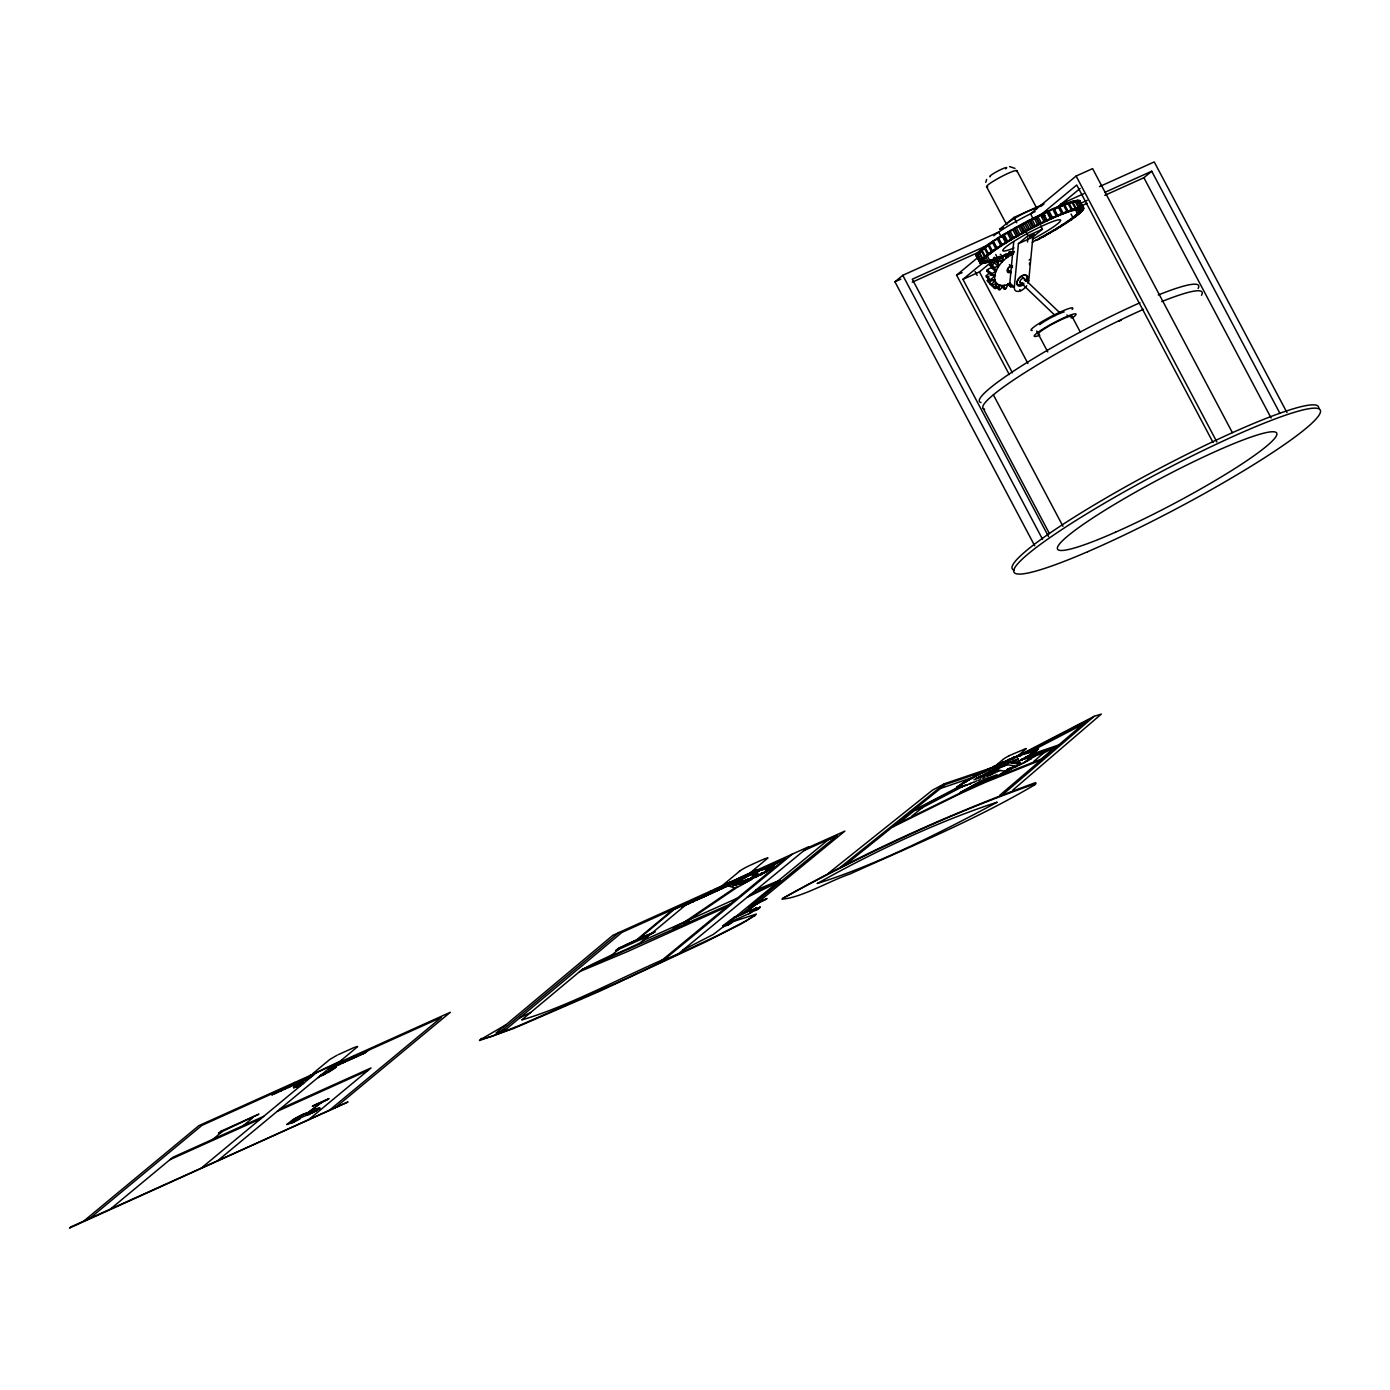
<?xml version="1.0" encoding="UTF-8"?>
<svg xmlns="http://www.w3.org/2000/svg" width="1390" height="1390" viewBox="0 0 1390 1390"><rect width="100%" height="100%" fill="white"/><g stroke="black" fill="none" stroke-linecap="round" stroke-linejoin="round"><path stroke-width="1.5" d="M286.809 1124.44L293.898 1118.933L305.904 1113.112M1013.797 287.122A9.018 5.091 -46.3 0 1 1009.835 282.987L1013.71 242.034M1026.724 285.697A9.018 5.091 -46.3 0 1 1018.523 291.396A9.018 5.091 -46.3 0 1 1014.318 287.278L1018.436 243.632L1028.009 235.692L1042.431 229.194L1040.693 225.892M1027.523 241.999L1027.922 237.673M1028.009 283.456A9.018 5.091 -46.3 0 0 1028.739 280.763L1032.874 237.117L1042.431 229.194M1029.782 237.221L1032.005 235.709M1034.369 234.84L1029.851 237.256M985.753 182.316L986.657 179.414M290.232 1123.172L290.701 1122.043A17.914 2.05 -27.9 0 1 292.699 1120.392L296.331 1117.96M314.644 1110.975L316.138 1110.819M998.072 770.216L996.126 771.137A57.963 6.655 -27.9 0 1 987.977 774.821L974.025 779.773L997.933 766.759A58.241 6.689 -27.9 0 1 1004.414 763.84L1018.331 758.836L1012.268 763.041M1025.49 758.089L1055.08 747.177L1041.388 758.853M722.904 925.757L734.163 917.174M1020.781 764.326L1022.64 763.353M1013.797 766.863L1012.268 768.027L1013.797 766.759M612.017 954.895L596.101 962.401A129.618 14.89 -27.9 0 0 592.713 964.017L582.306 969.473L730.15 904.073M748.046 879.349L743.737 880.548A12.041 1.39 -27.9 0 1 739.845 882.372L735.067 885.343L741.86 881.069L739.862 882.129M727.196 923.933L729.455 921.726A60.812 6.985 -27.9 0 1 732.791 919.085L733.364 918.668M579.543 971.68L627.533 951.542L727.005 906.662M751.973 879.001L740.192 885.812A19.043 2.189 -27.9 0 1 737.013 887.063L734.32 887.741L727.943 885.847M761.824 870.105L773.622 864.059L769.087 867.36M1015.69 762.415L1015.308 763.093M357.595 1046.653L340.585 1060.9M761.234 873.737L760.035 874.397A14.908 1.72 -27.9 0 1 757.741 875.022L755.674 876.273M315.582 1110.992L313.949 1111.548L317.111 1109.22M728.968 922.578L730.219 921.361A41.648 4.778 -27.9 0 1 733.295 918.929L733.92 918.251A34.75 3.996 -27.9 0 1 735.067 917.435L738.872 915.124A7.888 0.904 -27.9 0 1 738.785 915.471M748.532 914.012L749.853 912.744A46.148 5.299 -27.9 0 1 752.946 910.294L753.328 910.016A23.891 2.745 -27.9 0 1 754.544 909.13L756.647 907.861A14.838 1.703 -27.9 0 1 755.621 908.973M960.264 792.613L979.568 781.649A49.119 5.647 -27.9 0 1 986.657 778.452L997.099 774.716L993.051 778.035M1011.677 759.288L1014.04 757.289M984.885 771.589L986.222 770.842A19.981 2.294 -27.9 0 1 988.273 770.147L993.659 766.446A15.394 1.772 -27.9 0 1 995.292 765.977L996.456 765.421M736.3 916.219L780.329 880.078L755.952 890.034M1019.304 762.676L1020.469 762.432L1017.046 763.718M1017.132 765.907L1014.978 767.28M760.313 906.923L759.705 907.34A17.236 1.981 -27.9 0 0 756.942 909.477L757.202 909.494A17.306 1.981 -27.9 0 0 759.896 907.409L753.901 909.842A16.715 1.929 -27.9 0 0 751.139 912.014M994.823 776.819L984.485 780.259A49.762 5.716 -27.9 0 0 977.379 783.456L973.834 785.124M315.617 1110.332L314.296 1111.097M506.012 1024.743L480.87 1039.373L492.025 1036.315L520.868 1024.882L617.351 982.643L716.979 935.8L746.291 920.736L756.351 914.047L735.414 920.823M743.094 881.347L738.959 884.144L743.598 880.895M1020.173 762.624C1015.117 765.751 1021.302 762.224 1018.922 763.388M994.163 770.39L997.586 768.844L994.528 770.095M315.478 1110.471L314.47 1111.201M1034.369 785.037L1035.498 784.047A12.18 1.407 -27.9 0 0 1036.002 783.56L1035.567 782.605C948.745 814.297 863.451 852.904 782.883 898.305A11.78 1.355 -27.9 0 0 781.979 899.122C801.109 897.905 829.726 880.843 850.211 873.876C912.24 845.815 975.624 819.631 1034.369 785.037A11.954 1.373 -27.9 0 0 1034.855 784.568L1035.185 783.838C948.38 813.932 863.781 854.225 782.883 898.305M1016.177 757.289L1025.386 749.436A8.444 0.973 -27.9 0 0 1026.081 748.637M1012.823 790.111L1101.314 714.078L1094.26 716.302L1022.05 753.745A17.236 1.981 -27.9 0 0 1018.957 755.378L1018.019 755.778M999.671 795.358L1087.136 720.715L1026.202 752.407M1003.754 793.707L1094.26 716.302M767.124 898.565L765.768 898.93M1033.76 761.425L1043.612 753.05L1055.08 747.177M1026.602 757.116L1028.409 756.004M1037.131 748.446L1034.925 750.287A18.574 2.137 -27.9 0 1 1031.814 751.92M1029.677 755.361L1027.488 756.143A22.223 2.554 -27.9 0 1 1029.764 755.309L1030.459 754.718M1038.156 748.359L1035.776 750.183A39.511 4.535 -27.9 0 0 1032.075 751.886M1058.676 744.988L1031.623 754.179L1032.944 753.189M1032.84 752.164L1033.065 752.059A27.696 3.18 -27.9 0 0 1036.349 750.426L1038.504 748.515L1037.392 749.001M1034.907 751.903L1034.143 752.546A31.397 3.614 -27.9 0 0 1031.224 753.745M481.548 1038.399L479.48 1040.537L513.588 1028.513L599.716 991.209L704.417 942.472L741.009 924.02L755.587 915.072M619.141 932.429L612.868 935.314L495.917 1033.187L500.209 1031.884L619.141 932.429L808.598 846.753L678.668 953.575L659.381 962.366L785.767 858.273L746.239 876.343M622.129 932.238L506.412 1028.982L500.209 1031.884M1029.451 751.243A30.51 3.51 -27.9 0 1 1031.38 750.305L1033.152 749.54L1030.963 751.382A10.651 1.216 -27.9 0 1 1028.444 752.789L1029.451 752.251M1027.245 752.911L1026.567 753.432A31.397 3.614 -27.9 0 1 1030.338 751.59L1032.596 749.714M1024.082 758.297L1023.37 758.888A13.466 1.546 -27.9 0 0 1021.876 759.34L1021.928 759.305M1035.463 748.828L1033.256 750.687A14.282 1.633 -27.9 0 1 1030.407 752.216M582.341 969.351L521.754 1019.93C566.077 1007.072 617.351 979.533 662.37 959.899M617.942 948.588L615.701 950.604A10.251 1.182 -27.9 0 0 616.656 950.221L626.56 945.878A316.017 36.314 -27.9 0 0 632.155 943.358L643.136 938.372A170.101 19.547 -27.9 0 0 646.246 936.947L654.899 931.908L619.176 948.119A11.033 1.268 -27.9 0 1 618.202 948.519L632.554 941.864M618.689 949.353L610.332 956.303L619.176 952.515A173.715 19.964 -27.9 0 0 635.004 945.339L640.06 942.872L648.452 935.922L642.753 940.7M1023.787 754.023L1026.932 751.799L1023.909 753.971A22.014 2.537 -27.9 0 0 1020.434 755.743L1022.918 753.38M1023.77 754.457L1023.718 754.475A26.844 3.093 -27.9 0 1 1027.332 752.668L1030.338 750.513L1028.096 752.39A7.853 0.904 -27.9 0 1 1025.959 753.641L1026.567 753.432M629.618 943.132L636.307 940.109L673.333 909.303M638.479 939.119L674.602 909.077L683.828 904.855M696.199 900.129L701.29 897.957L681.5 906.819L685.079 904.039M682.299 906.436L686.417 903.431M683.394 905.933L694.861 899.573L621.973 932.377M688.571 902.423L685.496 904.977L689.179 902.145M637.106 939.814L651.858 933.159L685.878 904.873M691.386 901.137L682.056 906.558M692.168 900.79L688.293 903.709L690.5 902.805M695.834 899.122L691.768 902.249L698.996 897.697M1011.555 759.444L1012.58 759.01A13.136 1.512 -27.9 0 1 1015.378 757.481L1018.748 755.118M990.497 779.147L991.609 778.122L983.13 781.128A40.084 4.604 -27.9 0 0 977.413 783.699L960.594 792.283M1016.003 757.446L1018.957 755.378M1016.681 757.272L1016.559 757.324A17.323 1.998 -27.9 0 1 1019.773 755.639L1022.05 753.745M1031.797 755.204C1015.586 765.682 1047.139 746.673 1027.975 757.932M1034.733 545.836L894.934 281.805L902.77 275.307L998.68 232.078L1001.286 237.012M1040.797 206.519L1043.96 203.896L1013.901 217.448L999.619 229.281L1003.372 227.595M1009.279 374.605L956.598 275.133L977.518 257.776M1232.374 432.637L1092.592 168.624L1076.103 176.043L1030.529 213.834L1033.135 218.769M1012.406 372.798L962.94 279.355L984.294 261.65M1035.654 219.064L1076.729 185.009L1213.036 442.437M962.94 279.355L979.429 271.919L994.215 259.652M1055.427 208.9L1080.082 188.467M1104.807 195.347L1143.9 177.729L1151.719 171.231L1279.947 413.403M83.748 1221.098L198.857 1125.674L450.325 1012.285L335.198 1107.726M89.742 1218.405L202.002 1125.327L276.141 1091.897M110.349 1209.109L172.794 1157.331L263.683 1116.361M213.157 1139.14L222.174 1131.651M271.849 1094.973L275.307 1092.279M274.89 1093.6L278.4 1090.872M277.305 1092.505L280.311 1090.021M277.983 1092.193L280.988 1089.708M280.398 1091.115L283.386 1088.631M281.214 1090.733L284.22 1088.248M284.081 1089.447L287.07 1086.963M285.037 1089.013L288.043 1086.528M288.303 1087.553L291.309 1085.069M289.398 1087.05L294.75 1082.428M243.597 1125.414L252.615 1117.925M293.012 1085.434L296.018 1082.932M294.211 1084.878L297.199 1082.393M297.495 1083.401L301.126 1080.621M299.406 1082.532L302.412 1080.047M293.603 1087.762L295.896 1085.851A11.537 1.321 -27.9 0 1 299.892 1083.8A18.4 2.12 -27.9 0 1 295.757 1085.468M299.719 1082.914L301.717 1081.49A17.514 2.015 -27.9 0 1 305.591 1079.856L306.825 1079.179L305.887 1079.387M305.331 1078.744L302.342 1081.211L304.74 1080.134M303.576 1080.656L306.582 1078.171M309.553 1075.756L341.905 1060.309L339.612 1062.203M300.9 1083.731L296.192 1087.206A14.508 1.668 -27.9 0 0 300.466 1085.086L303.732 1082.827L299.284 1086.094L301.213 1085.225M304.601 1080.239L307.92 1077.563M313.167 1073.254L329.934 1059.371L337.301 1055.114M296.192 1087.206L298.503 1085.295A14.508 1.668 -27.9 0 0 302.777 1083.175L302.829 1083.14M299.997 1084.269L300.553 1083.8A18.07 2.085 -27.9 0 1 296.157 1085.851L293.846 1087.762A18.8 2.155 -27.9 0 0 296.661 1086.476M308.441 1078.067L310.422 1076.451M309.536 1077.684L312.264 1075.617M201.237 1168.139L316.347 1072.698M217.709 1160.702L332.836 1065.261M331.22 1067.068L330.681 1067.781M318.258 1077.615L322.341 1074.418A13.448 1.546 -27.9 0 0 325.364 1073.271L323.036 1075.182M331.411 1068.232L333.774 1066.669A14.508 1.668 -27.9 0 0 329.5 1068.806L328.596 1069.119L331.724 1066.842M329.395 1068.841L333.061 1066.234M326.685 1072.107L325.434 1072.785L326.685 1072.107A17.514 2.015 -27.9 0 0 330.559 1070.474L331.463 1069.952A10.442 1.199 -27.9 0 0 329.083 1070.752A8.357 0.956 -27.9 0 0 330.003 1070.178A18.643 2.137 -27.9 0 0 334.33 1068.215L334.59 1068.041M333.513 1066.808L335.546 1065.105M326.459 1072.698L323.783 1074.8M333.895 1066.999L337.006 1064.462M333.305 1067.398L338.135 1063.941M325.347 1073.636A18.296 2.102 -27.9 0 0 328.248 1072.385L330.542 1070.474M331.463 1069.952L328.248 1072.385M335.268 1067.016L336.363 1066.113A11.537 1.321 -27.9 0 1 332.384 1068.163M338.065 1065.105L341.054 1062.62M330.247 1070.96A18.122 2.085 -27.9 0 0 332.036 1070.126L334.903 1067.833A15.307 1.755 -27.9 0 0 331.498 1069.188M334.034 1068.615L336.345 1066.703A18.4 2.12 -27.9 0 0 332.418 1068.302M339.334 1064.532L342.965 1061.769M343.261 1062.759L346.266 1060.275M344.459 1062.238L347.465 1059.736M348.091 1060.587L351.079 1058.103M351.566 1057.894L354.415 1055.531M349.168 1060.101L352.156 1057.616M352.435 1058.624L355.44 1056.139M353.408 1058.19L356.396 1055.705M356.257 1056.904L360.08 1054.054M359.489 1055.462L362.477 1052.96M360.166 1055.149L363.155 1052.664M362.078 1054.28L365.066 1051.796M362.599 1054.054L365.587 1051.57M368.628 1050.197L364.319 1053.273L367.325 1050.788L441.464 1017.358L329.204 1110.436M304.532 1114.241L314.157 1109.255M309.24 1111.479L320.968 1102.965M311.169 1110.61L319.717 1103.538M312.75 1110.436L314.175 1109.255M308.597 1119.715L371.06 1067.937L280.172 1108.925M708.5 893.388L696.842 899.851M700.925 897.992L703.74 895.525M701.863 897.575L704.939 894.986M711.228 891.094L701.794 897.593M720.055 888.158L707.093 895.195L735.223 881.312M714.495 889.6L757.289 869.497L755.534 870.957M713.435 891.146L710.29 893.77L715.92 890.017M714.547 890.643L711.558 893.179M723.026 884.961L739.619 871.2M715.52 891.39L718.682 888.783M729.767 883.779L716.823 890.816M718.717 889.948L721.897 887.307M720.993 888.922L724.155 886.299M728.03 883.484L730.271 881.607M722.418 888.279L725.719 885.586M723.373 887.845L726.553 885.204M724.85 887.185L728.03 884.544M731.349 883.067L728.047 885.743L728.986 885.326M716.319 891.216L732.756 882.407M729.559 885.048L734.233 881.747M1009.157 759.288L1003.615 762.954L1009.227 759.288M1008.202 760.903L1010.495 759.01A9.73 1.112 -27.9 0 1 1012.928 757.62L1014.075 757.116L1010.634 759.513A9.713 1.112 -27.9 0 0 1008.184 760.903L1007.107 761.39L1010.495 759.01M1010.634 759.513L1012.928 757.62M1012.58 759.01L1014.856 757.098A13.118 1.512 -27.9 0 1 1017.654 755.587M740.87 878.775L733.677 883.206L741.2 877.542M737.204 881.607L746.395 876.273M740.366 879.714L742.399 878.08M742.833 878.671L744.988 876.899M750.652 872.486L767.975 857.908L764.813 858.725A19.912 2.294 -27.9 0 0 763.683 859.194L756.473 862.408A118.897 13.657 -27.9 0 0 751.417 864.702A44.619 5.126 -27.9 0 0 748.984 865.848L747.837 866.387A8.218 0.938 -27.9 0 0 739.428 871.287M745.353 877.125L766.776 867.117L764.535 868.959M746.482 876.725L747.75 875.683M750.791 874.293L748.272 876.134A21.076 2.415 -27.9 0 0 745.474 877.09M752.807 873.407L751.226 874.432A12.58 1.442 -27.9 0 1 752.494 874.154L754.475 872.972M757.498 871.287L756.959 872.051M761.286 869.584L757.15 872.138M762.415 869.08L761.824 869.862M763.301 869.601L765.786 867.568M770.529 865.449L766.898 868.35M1002.815 762.154L1000.001 763.753A11.554 1.321 -27.9 0 0 998.837 763.996L994.319 767.176L996.369 765.977A11.572 1.338 -27.9 0 1 997.707 765.664L1004.049 761.581A8.531 0.973 -27.9 0 1 1004.588 761.529M998.906 765.108L1004.049 761.581M1001.721 763.51A8.496 0.973 -27.9 0 1 1002.277 763.44L1005.926 761.042M1000.07 766.099L987.578 773.24L1000.07 766.099L1010.009 762.71L1019.148 764.031A7.628 0.869 -27.9 0 1 1019.304 764.222L1017.41 765.716M1005.648 761.737L1007.959 759.826M775.69 863.138L772.632 865.692M772.875 865.588L777.323 862.426M774.213 864.997L777.653 862.286M662.022 961.428L792.578 853.947M963.009 791.536L973.226 785.697M990.097 768.965L993.659 766.446M991.313 768.375A15.464 1.772 -27.9 0 1 992.964 767.888L1003.007 759.513A9.278 1.06 -27.9 0 1 1009.105 755.708M995.362 766.463L997.62 764.57M998.854 763.996L996.369 765.977M997.69 765.664L1000.001 763.753M778.504 880.6L828.527 839.56L837.232 835.599L752.164 904.994M726.136 924.558L713.296 934.445L683.046 949.978M723.565 926.661L728.325 924.854L733.173 920.892M740.366 915.002L752.164 905.568M741.687 914.481L743.633 913.004A10.234 1.182 -27.9 0 1 745.422 912.135L746.586 911.597M758.975 902.666L757.759 903.483A13.309 1.529 -27.9 0 1 754.284 905.029L754.666 904.629A12.597 1.442 -27.9 0 0 756.716 903.743L756.768 903.587M737.777 918.877L728.325 924.854M754.944 904.751L746.256 911.875L756.942 903.865M763.162 900.025L757.081 903.187M758.036 902.284L844.894 831.098L806.912 848.161M741.982 914.533L751.26 909.651A13.101 1.512 -27.9 0 0 748.532 910.745M980.159 773.848L983.651 771.346A24.586 2.832 -27.9 0 1 986.083 770.46M970.811 783.23L969.438 784.116L970.064 783.508A24.273 2.797 -27.9 0 1 966.832 785.124M981.305 773.274A24.794 2.849 -27.9 0 1 983.738 772.371L988.568 768.913A19.842 2.276 -27.9 0 1 990.618 768.218L991.504 767.784L944.644 783.682L932.534 790.093L828.596 873.111M986.222 770.842L988.568 768.913M988.273 770.147L990.601 768.236M973.591 782.431L974.077 782.24A15.342 1.755 -27.9 0 0 976.909 780.763L976.962 780.728M961.48 786.653L960.716 787.279A11.398 1.303 -27.9 0 1 963.218 785.906M977.048 774.977L971.384 778.383L972.357 777.861A33.777 3.875 -27.9 0 1 975.415 776.61L976.406 776.089A9.348 1.077 -27.9 0 1 975.676 776.193L979.012 773.709A29.624 3.405 -27.9 0 1 981.548 772.701M963.948 785.819L922.3 807.694L914.533 810.492L899.208 822.811M975.589 776.176L979.012 773.709M976.649 775.637A29.538 3.388 -27.9 0 1 979.429 774.543L983.651 771.346M997.812 771.467L996.96 772.076M317.076 1104.511L320.847 1103.017M959.951 786.306L959.065 786.688A39.111 4.5 -27.9 0 1 956.529 787.8L963.096 782.657M959.621 785.142L959.795 785.02A38.885 4.465 -27.9 0 1 963.496 783.317L964 783.004A25.993 2.989 -27.9 0 1 961.55 783.908L965.859 781.024M957.467 787.4L956.702 788.026A24.308 2.797 -27.9 0 1 959.986 786.375M961.567 783.908L964.504 781.632M962.089 783.595L962.089 783.595A39.754 4.57 -27.9 0 1 965.772 781.927L966.432 781.545A21.25 2.45 -27.9 0 1 964.312 782.292L969.143 779.182M958.214 787.452L957.449 788.061A19.616 2.259 -27.9 0 1 960.525 786.479M964.399 782.222L967.405 779.946M959.552 787.192L958.805 787.8A15.22 1.755 -27.9 0 1 961.619 786.323M964.955 781.91L964.955 781.91A39.129 4.5 -27.9 0 1 968.535 780.346L969.264 779.929A16.68 1.911 -27.9 0 1 967.596 780.433L972.878 777.149M1008.219 769.33L1011.416 767.853M301.769 1084.113L303.524 1083.331M766.446 868.298L765.386 868.976L778.713 861.835L769.834 866.96A11.52 1.321 -27.9 0 0 766.238 868.733L774.091 865.084M911.493 816.417L922.3 807.694M845.328 864.893L945.409 784.533L982.643 771.867M314.47 1110.957L315.843 1110.071M840.22 867.377L944.644 783.682M1025.594 758.61L1025.125 758.193M1024.795 758.853L1028.461 756.23L1027.158 756.681M1033.517 757.011L1033.986 756.664A11.259 1.303 -27.9 0 0 1032.926 756.959M1033.934 756.699L1030.598 758.836A9.122 1.042 -27.9 0 1 1027.557 760.139A8.774 1.008 -27.9 0 1 1024.013 762.346A9.157 1.06 -27.9 0 1 1024.708 762.485L1027.088 761.008M1027.783 757.064L1028.548 756.786M777.305 882.581L747.038 897.384M780.138 880.252L750.131 894.83M1030.65 758.784L1031.067 758.471A11.224 1.286 -27.9 0 0 1028.774 759.218L1029.816 758.575M744.467 881.642L748.55 878.862M748.845 906.732L751.868 905.133L750.339 906.054M318.571 1109.272L320.03 1108.039L317.58 1110.002M1022.032 759.253L1019.322 760.938A10.964 1.268 -27.9 0 0 1018.488 761.147M993.45 773.483L992.182 774.282M737.621 881.416L732.304 885.308M1031.449 756.334L1029.052 757.776M753.606 874.936L754.805 874.38A8.757 1.008 -27.9 0 1 757.237 873.407C760.26 872.52 753.658 875.874 757.046 873.702M751.399 879.488L747.403 881.625A11.745 1.355 -27.9 0 1 746.291 882.146L744.397 882.963A19.304 2.224 -27.9 0 1 741.2 884.214L737.134 884.526M738.264 881.104L739.949 879.957A16.715 1.929 -27.9 0 0 742.434 879.227L741.791 879.627A20.537 2.363 -27.9 0 0 737.673 881.364M740.279 880.774A14.821 1.703 -27.9 0 0 736.335 882.563L732.252 885.465A22.761 2.624 -27.9 0 0 734.389 884.648M732.773 885.743L737.152 882.98A18.452 2.12 -27.9 0 0 741.235 881.191L741.27 881.173M739.966 880.895L740.575 880.478A21.649 2.485 -27.9 0 1 737.239 881.694M739.428 881.677L740.175 881.156A22.362 2.571 -27.9 0 1 736.266 882.72M735.779 885.135A11.937 1.373 -27.9 0 0 739.619 883.345L743.737 880.548M744.015 881.017L739.567 883.936L741.339 883.571A14.421 1.651 -27.9 0 0 744.397 882.355A11.433 1.321 -27.9 0 0 745.752 881.764L749.175 879.974A8.479 0.973 -27.9 0 0 749.922 879.835L754.058 877.055A8.531 0.973 -27.9 0 1 753.119 877.177M735.067 887.671L683.133 922.995L684.784 922.543M748.863 880.078L745.7 881.729A12.076 1.39 -27.9 0 1 741.495 883.432L739.88 883.814L747.351 879.314M686.712 921.57L738.09 886.664M745.231 881.799L751.399 877.802L744.067 882.25L749.332 879.001M750.791 879.488L757.776 875.005M768.774 868.055L770.616 866.804L768.67 868.09A17.896 2.05 -27.9 0 1 772.614 866.387M753.589 877.82L753.623 877.802A14.751 1.703 -27.9 0 0 755.795 877.229L759.896 874.466M762.207 872.92L761.042 873.546L762.207 872.92A20.642 2.38 -27.9 0 0 765.299 871.86L766.29 871.356A11.085 1.268 -27.9 0 0 764.813 871.6M761.008 873.945L755.917 877.194M765.212 871.478L765.907 871.009A22.709 2.606 -27.9 0 0 769.626 869.567L770.355 869.15A17.566 2.015 -27.9 0 0 767.819 869.914L767.923 869.862M771.398 867.412L772.996 866.335A7.819 0.904 -27.9 0 1 769.66 867.986M758.697 875.526A21.354 2.45 -27.9 0 0 761.164 874.658L765.282 871.878M766.29 871.356L761.216 874.64M772.023 867.777L773.657 866.665A22.188 2.554 -27.9 0 0 769.834 868.072M763.909 873.007L764.865 872.625A21.406 2.467 -27.9 0 0 765.508 872.347L772.51 867.777A19.964 2.294 -27.9 0 1 768.531 869.462M673.16 928.294L673.872 927.947A10.251 1.182 -27.9 0 1 683.967 922.456A10.251 1.182 -27.9 0 1 689.127 921.066L689.145 921.014A28.113 3.232 -27.9 0 1 686.33 922.439M297.668 1083.922L297.929 1083.766A18.643 2.137 -27.9 0 1 302.256 1081.785A8.357 0.956 -27.9 0 1 303.159 1081.246A10.442 1.199 -27.9 0 1 300.761 1082.045M756.942 909.703L757.272 909.442A13.761 1.581 -27.9 0 0 759.705 907.514L759.566 907.444A13.709 1.581 -27.9 0 0 757.133 909.373M1029.816 754.701L1029.608 754.84A26.931 3.093 -27.9 0 1 1032.231 753.797L1032.214 753.814M966.067 785.42L967.231 784.568A28.843 3.319 -27.9 0 1 963.809 786.236L963.305 786.41A8.323 0.956 -27.9 0 1 965.32 785.246L964.851 785.402A32.995 3.788 -27.9 0 1 961.255 787.105L960.942 787.209M1018.401 758.905L1014.926 760.956A19.512 2.241 -27.9 0 1 1011.329 762.901M1006.308 771.172A9.904 1.147 -27.9 0 0 1008.897 770.321L1016.16 766.046L1007.107 764.726L997.916 767.871M1033.691 754.978L1034.455 754.475L1030.615 756.872M1013.623 766.689L1006.621 770.303M1027.366 758.071L1032.005 755.013M756.699 909.859L750.687 912.518M1027.714 760.087L1026.862 760.625A10.807 1.234 -27.9 0 1 1028.374 760.33M1035.237 755.534L1029.347 758.784M1028.009 760.556L1031.293 758.523M742.33 882.598L744.293 881.694L742.503 882.685M1000.209 774.942L1011.451 767.958L1010.374 768.67M1029.26 757.672L1032.301 755.986A8.218 0.938 -27.9 0 1 1035.428 754.562M1014.474 767.523L1018.384 765.334A10.269 1.182 -27.9 0 0 1019.478 765.195L1020.277 764.813M1035.446 754.544L1029.625 758.245A10.199 1.182 -27.9 0 1 1032.492 757.116L1035.428 755.291A10.338 1.182 -27.9 0 0 1032.961 756.264M1021.181 759.826A8.67 0.99 -27.9 0 1 1021.442 760.208L1027.94 756.438M996.578 776.489L1009.279 768.67M1017.254 763.753L1018.262 763.145M1017.81 761.859L1019.287 760.956L1017.81 761.859A10.512 1.216 -27.9 0 0 1016.629 761.963M1026.81 757.029L1028.044 755.812M1007.663 769.209L1011.103 767.471M756.421 903.934L757.811 903.083L756.334 903.795A8.983 1.025 -27.9 0 0 754.683 904.56L754.388 904.612M757.098 903.743L759.322 902.405M992.425 770.06L994.91 768.687A13.136 1.512 -27.9 0 1 998.037 767.158M1027.002 756.924L1025.577 757.637A37.565 4.309 -27.9 0 1 1022.693 758.888L1022.189 759.166M751.226 909.668L750.861 909.877A8.114 0.938 -27.9 0 1 749.019 910.745A24.898 2.867 -27.9 0 1 744.745 912.657L743.285 913.247M1024.465 758.367L1021.476 760.191M317.32 1110.158L316.434 1110.662M686.469 921.726L685.27 922.317M1007.733 769.104L1006.013 770.686M1024.934 757.637L1025.611 757.255A38.92 4.483 -27.9 0 0 1027.314 756.49M1011.92 768.149L1008.706 769.695M740.523 879.644L740.714 879.523A22.692 2.606 -27.9 0 1 744.397 878.098A9.191 1.06 -27.9 0 1 745.44 877.542M758.349 902.996L760.938 901.658M761.06 901.398L764.865 899.539A10.095 1.164 -27.9 0 1 765.456 899.313M1024.691 762.502L1023.874 762.936A11.242 1.286 -27.9 0 1 1021.841 763.527A10.512 1.216 -27.9 0 1 1021.111 763.909L1020.833 764.048M967.596 780.433L968.465 779.964A37.078 4.257 -27.9 0 1 971.766 778.556L972.67 778.07M766.376 899.035L761.842 901.241M1009.105 755.708L1026.046 748.498M1031.415 757.15L1029.677 758.054M894.778 825.191L965.042 790.597A275.116 31.622 -27.9 0 1 986.605 780.867L1042.986 758.401M892.241 827.224L957.623 794.924A277.948 31.953 -27.9 0 1 985.944 782.101L1038.869 760.851A67.346 7.749 -27.9 0 1 1040.763 760.295M1031.797 235.64L1034.021 234.145L1029.434 236.509L1034.351 234.788M973.73 776.471L974.703 775.95M1011.347 768.548L1008.098 770.077M317.459 1109.116L318.432 1108.525M1030.98 755.395L1025.768 758.506L1028.374 757.046M305.956 1079.196L306.929 1078.692A13.448 1.546 -27.9 0 1 309.97 1077.545L311.377 1076.798M321.264 1102.826L328.596 1098.969M1017.219 763.631L1018.94 762.815M912.952 810.718L957.015 787.765M914.533 810.492L958.822 787.522A38.242 4.396 -27.9 0 0 961.289 786.393M756.386 874.171L752.146 875.961L756.959 873.702M1035.046 749.193L1082.827 724.381M987.578 773.24L1007.107 764.726M317.823 1108.925C320.638 1105.589 299.441 1119.836 316.294 1110.645M322.254 1074.453L320.882 1075.165M319.752 1076.468L319.891 1076.399A13.448 1.546 -27.9 0 0 323.071 1075.165M979.429 774.543L980.367 774.004M754.005 874.866L752.32 875.926L754.787 875.04M983.738 772.371L984.885 771.798M519.651 1017.897L530.65 1012.511M1032.37 750.2L1034.977 748.967L1032.77 750.826A35.271 4.048 -27.9 0 0 1029.017 752.616L1029 752.616M751.973 905.272L753.015 905.203M992.947 767.888L994.163 767.315M998.559 771.068L998.993 770.859A12.892 1.477 -27.9 0 0 1000.209 770.494M1034.699 749.471L1036.784 748.498L1034.594 750.357A38.051 4.378 -27.9 0 0 1030.824 752.112M750.635 905.95L752.164 905.324A25.976 2.989 -27.9 0 1 752.563 905.012L753.536 904.334M761.442 901.432L763.232 900.373M315.426 1111.166L315.565 1111.097A9.348 1.077 -27.9 0 1 314.036 1112.07L292.873 1121.087A12.493 1.442 -27.9 0 1 294.941 1119.367L304.81 1114.015M753.258 904.681L759.392 901.676M706.363 895.542L702.298 897.436L705.512 896.064M753.449 904.595L755.934 903.222M762.328 900.807L759.982 902.11M995.709 769.817L994.232 770.408M993.867 773.257L994.632 772.909A10.13 1.164 -27.9 0 0 995.727 772.649M644.474 936.721L644.891 936.513A46.096 5.299 -27.9 0 0 646.993 935.54L647.688 935.123A35.879 4.118 -27.9 0 0 645.655 935.991L641.589 937.798M764.795 899.573L760.087 901.832M723.009 925.862L729.959 922.491A19.304 2.224 -27.9 0 0 730.688 921.987M726.501 886.629L727.648 886.003M991.556 774.577L990.479 774.942M630.434 942.837L627.724 944.088A40.744 4.674 -27.9 0 0 625.726 945.026L625.1 945.409A37.287 4.292 -27.9 0 0 627.463 944.383L627.846 944.21M761.407 869.532L785.437 858.551M695.608 900.529L697.293 899.747M1036.367 749.071L1037.965 748.359M1029.643 755.083L1029.851 754.978A39.354 4.518 -27.9 0 0 1031.675 754.145M642.597 940.769L737.291 898.201M318.866 1108.056L309.049 1113.008A12.493 1.442 -27.9 0 0 306.982 1114.728L309.449 1114.519M691.768 902.249L692.654 901.849M704.834 896.272L716.58 890.955M721.983 888.644L722.765 888.297M1002.416 763.492L1003.545 762.988M640.981 938.319L638.114 939.623M755.83 903.5L757.324 902.822M700.108 897.176L695.904 900.251L697.12 899.712M710.238 892.589L706.224 895.594M766.741 867.151L769.695 865.814M682.195 906.523L693.401 901.398M700.595 898.131L701.967 897.523M683.081 906.124L684.245 905.585M685.27 905.151L687.077 904.334M688.172 903.848L689.179 903.396M701.029 898.096L704.4 896.567M990.045 775.012L986.831 776.732M632.798 941.69L634.518 940.908M1060.292 204.295L1083.783 193.697M1099.438 186.642L1154.239 161.935L1286.949 412.552M894.934 281.805L900.807 279.164M992.39 243.076L912.274 279.199L1048.564 536.627M1079.422 203.826L1087.241 200.316M1104.824 192.376L1151.719 171.231M912.257 282.17L982.608 250.443M1081.351 205.928L1087.223 203.287M1018.436 243.632L1032.874 237.117M956.598 275.133L962.089 272.649M338.465 1054.576L353.825 1047.643M736.856 880.582L731.053 884.388M773.587 864.094L775.498 863.225M777.618 862.304L784.586 859.246M698.249 899.191L696.407 900.042M705.686 895.994L737.412 881.555M313.497 1075.061L276.488 1091.741L272.301 1094.764M329.986 1067.624L366.977 1050.944L363.971 1053.429L334.017 1066.947M273.5 1094.225L301.682 1081.507M636.307 940.109L638.114 939.275M635.769 940.683L636.933 940.144M169.945 1159.694L260.834 1118.724M277.322 1111.288L368.211 1070.3M312.889 1105.832L328.996 1098.569M312.316 1106.301L328.44 1099.038M316.277 1108.855L311.586 1110.957A8.844 1.008 -27.9 0 0 309.848 1111.792L304.74 1114.241M293.916 1122.06L286.913 1124.562M803.889 850.628L837.232 835.599M674.602 909.077L683.637 905.012M693.263 901.571L691.907 902.058M638.253 939.293L641.051 938.042M634.587 941.204L631.738 942.49M767.975 867.794L769.799 866.96M677.886 926.261L676.096 927.06A32.648 3.753 -27.9 0 1 673.837 928.034L673.681 928.086M759.566 901.815L761.911 900.79M984.885 777.323L985.006 777.271A8.479 0.973 -27.9 0 1 982.713 778.556M956.824 788.061L959.448 786.879A39.32 4.518 -27.9 0 0 960.334 786.479M734.424 917.052L738.559 915.228M741.843 914.342L734.928 917.765A21.719 2.502 -27.9 0 0 733.677 918.651M749.801 910.85L756.507 907.913M996.456 769.191L997.725 768.601M651.858 933.159L653.439 932.481A13.865 1.599 -27.9 0 1 654.568 932.012L654.846 931.908M1013.762 757.585L1014.856 757.098M981.045 779.008L980.853 779.078A11.554 1.321 -27.9 0 1 978.299 780.468M1037.774 749.227L1035.481 751.521A35.202 4.048 -27.9 0 0 1032.301 752.894M1001.321 765.682L1002.346 765.247A12.319 1.407 -27.9 0 1 1003.997 764.604L1005.231 764.309M294.611 1086.893L293.446 1087.38L297.356 1084.148A15.307 1.755 -27.9 0 0 300.761 1082.775M1015.378 757.481L1016.455 757.011M751.399 905.898L753.693 905.22M729.072 922.682L750.722 912.83A22.657 2.606 -27.9 0 0 751.59 912.205M750.965 906.072L749.088 906.801M354.884 1047.191L357.473 1046.427M1019.791 755.639L1020.312 755.795M747.664 880.374L753.067 877.055L751.729 877.611M1022.154 754.075L1022.693 753.866A21.84 2.502 -27.9 0 1 1026.046 752.146M940.526 788.46L970.724 778.087M1033.795 756.421L1043.612 753.05M314.627 1105.259L316.729 1104.789M1009.54 166.591L1014.995 168.381M976.458 778L989.315 773.379A57.337 6.585 -27.9 0 0 996.491 770.164M996.821 770.06L1005.265 771.155M733.208 883.449L734.233 883.727M1010.356 251.434L1013.206 254.162M1008.827 252.077L1011.677 254.804A10.303 5.838 -46.3 0 0 1010.478 251.833A24.811 14.039 -46.3 0 0 1009.157 252.563A10.303 5.838 -46.3 0 0 1008.236 256.716L1005.387 253.988M1003.893 255.03L1006.742 257.776A10.303 5.838 -46.3 0 0 1004.31 255.934A24.811 14.039 -46.3 0 0 1003.094 256.976A10.303 5.838 -46.3 0 0 1003.51 260.503L999.236 256.403A19.738 11.172 -46.3 0 0 991.574 267.662A10.303 5.838 -46.3 0 0 987.265 269.816A24.811 14.039 -46.3 0 0 986.917 271.102L991.192 275.203A10.303 5.838 -46.3 0 0 994.893 275.151M1026.776 278.904L1028.739 280.763M1000.244 254.248L1003.094 256.976M1009.383 264.604L1012.459 267.54M1021.65 276.332L1059.945 312.924M994.493 257.254L998.767 261.355A10.303 5.838 -46.3 0 1 1002.173 261.859L997.898 257.758A10.303 5.838 -46.3 0 0 997.429 257.515M1007.681 270.164L1010.756 273.083M1019.947 281.875L1055.184 315.565M993.468 258.505L997.742 262.606A10.303 5.838 -46.3 0 0 999.462 265.142L995.171 261.059A10.303 5.838 -46.3 0 1 993.468 258.505A24.811 14.039 -46.3 0 1 994.145 257.671M1019.773 289.607L1020.903 290.684M990.097 263.457L994.371 267.54A10.303 5.838 -46.3 0 1 998.42 266.671L994.128 262.588A10.303 5.838 -46.3 0 0 990.097 263.457A24.811 14.039 -46.3 0 0 989.367 264.778L993.642 268.878A10.303 5.838 -46.3 0 0 996.491 270.199L992.217 266.098M1009.835 282.987L1014.318 287.278M1009.018 283.282L1011.868 286.01A24.811 14.039 -46.3 0 1 1010.565 286.74L1007.715 284.012M991.574 267.662L995.848 271.745A10.303 5.838 -46.3 0 0 991.556 273.899A24.811 14.039 -46.3 0 0 991.192 275.203M987.265 269.816L991.556 273.899M1002.798 286.062L1005.665 288.79A10.303 5.838 -46.3 0 0 1007.837 284.394M1001.547 286.41L1004.397 289.137A24.811 14.039 -46.3 0 0 1005.665 288.79M992.755 279.599L997.047 283.699A10.303 5.838 -46.3 0 0 994.423 288.06A24.811 14.039 -46.3 0 0 995.223 288.547A10.303 5.838 -46.3 0 0 999.167 284.967M990.584 279.807A10.303 5.838 -46.3 0 1 994.701 276.575L990.427 272.492A10.303 5.838 -46.3 0 0 986.309 275.724L990.584 279.807A24.811 14.039 -46.3 0 0 990.636 280.936A10.303 5.838 -46.3 0 0 994.823 279.529M986.309 275.724A24.811 14.039 -46.3 0 0 986.361 276.836L990.636 280.936M995.64 285.576L999.931 289.659A10.303 5.838 -46.3 0 0 1003.128 285.471M995.987 286.861L998.837 289.589A24.811 14.039 -46.3 0 0 999.931 289.659M988.915 278.487A10.303 5.838 -46.3 0 0 987.3 280.589L991.574 284.689A24.811 14.039 -46.3 0 0 992.026 285.523A10.303 5.838 -46.3 0 0 996.3 282.917M987.3 280.589A24.811 14.039 -46.3 0 0 987.751 281.44L995.223 288.547M990.444 283.23A10.303 5.838 -46.3 0 0 990.149 283.96L994.423 288.06M1143.9 177.729L1271.103 417.99M1076.103 176.043L1216.893 441.985M1079.474 208.396L1081.298 211.871M1078.987 208.865L1080.812 212.34A22.205 2.554 -27.9 0 1 1076.051 214.807M1076.833 208.5L1078.675 211.975M1075.599 209.994L1077.441 213.469M1071.377 209.838L1067.711 202.923A22.205 2.554 -27.9 0 0 1064.723 204.625M1071.012 214.008L1072.837 217.465A22.205 2.554 -27.9 0 1 1075.895 216.406M1063.194 204.573L1066.86 211.506A22.205 2.554 -27.9 0 0 1062.69 214.008L1059.945 208.813M1058.12 206.624L1061.786 213.539A22.205 2.554 -27.9 0 0 1057.946 215.954L1053.95 208.396A22.205 2.554 -27.9 0 1 1053.446 209.126M1049.12 211.28L1052.786 218.195A22.205 2.554 -27.9 0 1 1056.244 215.919L1052.577 209.004A22.205 2.554 -27.9 0 0 1049.12 211.28A53.567 6.151 -27.9 0 0 997.412 239.132A22.205 2.554 -27.9 0 0 993.259 240.939L996.925 247.872A22.205 2.554 -27.9 0 1 1001.078 246.047L997.099 238.489A22.205 2.554 -27.9 0 0 998.576 238.368M1016.855 170.64L1036.957 208.587M1071.377 315.2L1080.43 332.332M1026.254 232.391L1028.009 235.692M1013.901 217.448L1016.698 222.73M986.605 186.764L1006.638 224.589M1005.839 243.041L1002.173 236.126A22.205 2.554 -27.9 0 0 998.368 237.69L1002.034 244.623M993.12 241.964L996.786 248.897A22.205 2.554 -27.9 0 0 992.373 250.912L988.707 243.997M1036.679 331.011L1047.747 351.931M995.744 254.526L997.586 258.001A22.205 2.554 -27.9 0 0 995.501 259.704M988.446 253.727L984.78 246.812A22.205 2.554 -27.9 0 1 989.367 244.588M987.908 257.011L989.75 260.486A22.205 2.554 -27.9 0 1 985.023 263.023M984.589 260.677A22.205 2.554 -27.9 0 1 979.967 262.901L976.214 255.795A22.205 2.554 -27.9 0 1 977.656 254.943M979.429 271.919L1027.888 363.45M975.102 271.519L977.135 275.342M993.364 394.812L1062.968 526.271M902.77 275.307L1042.57 539.337M983.303 408.591L1049.433 533.586M972.67 778.07A12.649 1.46 -27.9 0 1 971.367 778.383M960.872 785.159A34.541 3.961 -27.9 0 1 957.814 786.41M957.032 787.07A33.204 3.823 -27.9 0 1 960.612 785.367M962.766 786.045A36.401 4.187 -27.9 0 1 959.204 787.696M973.313 782.222A19.651 2.259 -27.9 0 1 970.307 783.769M1035.22 751.747A35.897 4.118 -27.9 0 1 1031.554 753.502M962.175 784.186A30.563 3.51 -27.9 0 1 959.378 785.298M960.125 785.854A37.547 4.309 -27.9 0 1 956.859 787.244M1024.882 757.654A17.636 2.033 -27.9 0 1 1026.793 756.994M1033.743 752.824A38.399 4.413 -27.9 0 1 1030.077 754.527M1036.106 750.947A32.3 3.718 -27.9 0 1 1032.475 752.702M1035.967 750.2A23.248 2.676 -27.9 0 1 1032.614 751.903M1027.662 760.782A10.773 1.234 -27.9 0 1 1025.038 761.755M1032.805 752.285A37.982 4.361 -27.9 0 1 1036.228 750.791M1026.011 752.581A26.584 3.058 -27.9 0 1 1029.573 750.791M958.144 786.167A36.627 4.205 -27.9 0 1 961.776 784.464M956.563 787.696A28.982 3.336 -27.9 0 1 960.021 785.993M1032.735 751.955A39.476 4.535 -27.9 0 1 1036.315 750.339M1029.365 757.793A8.253 0.956 -27.9 0 1 1032.492 756.386M1161.745 301.578A123.971 14.247 -27.9 0 1 1201.481 295.288M984.624 409.233A123.971 14.247 -27.9 0 1 1027.227 371.147A123.971 14.247 -27.9 0 1 1143.484 309.327M1118.533 321.42A120.2 13.813 -27.9 0 1 1121.07 320.204M1158.252 294.993A123.971 14.247 -27.9 0 1 1198.111 288.477M980.975 402.596A123.971 14.247 -27.9 0 1 1024.1 364.336A123.971 14.247 -27.9 0 1 1139.991 302.742M1066.912 314.905A15.273 1.755 -27.9 0 1 1067.034 315.043M1032.214 330.438A23.63 2.711 -27.9 0 1 1051.083 316.538A23.63 2.711 -27.9 0 1 1072.142 309.414M1039.807 335.216A23.63 2.711 -27.9 0 1 1039.894 330.976A23.63 2.711 -27.9 0 1 1068.441 315.843A23.63 2.711 -27.9 0 1 1072.055 318.136M1039.72 324.652A15.273 1.755 -27.9 0 1 1051.952 317.163A15.273 1.755 -27.9 0 1 1064.167 311.933M1039.234 334.243A19.043 2.189 -27.9 0 1 1055.201 322.636A19.043 2.189 -27.9 0 1 1070.908 317.771M993.711 235.761A38.712 4.448 -27.9 0 1 1035.116 211.61M1023.839 283.16A6.22 3.527 -46.3 0 1 1016.889 282.848A6.22 3.527 -46.3 0 1 1023.718 275.098A6.22 3.527 -46.3 0 1 1025.525 281.267M1022.345 282.622A2.902 1.633 -46.3 0 1 1020.052 281.475A2.902 1.633 -46.3 0 1 1023.04 278.261A2.902 1.633 -46.3 0 1 1024.413 280.398M1019.791 284.168A9.018 5.091 -46.3 0 1 1019.113 284.741M1023.944 284.342A6.846 3.875 -46.3 0 1 1016.837 283.369A6.846 3.875 -46.3 0 1 1024.187 275.064A6.846 3.875 -46.3 0 1 1026.689 281.249M1041.892 216.666A38.712 4.448 -27.9 0 1 1045.002 215.294M1014.005 570.23A173.246 19.912 -27.9 0 1 1154.621 470.967A173.246 19.912 -27.9 0 1 1318.745 408.452M1029.486 264.656A24.811 14.039 -46.3 0 0 1029.834 263.37A10.303 5.838 -46.3 0 0 1029.312 263.214M993.642 268.878A24.811 14.039 -46.3 0 1 994.371 267.54M997.742 262.606A24.811 14.039 -46.3 0 1 998.767 261.355M1012.702 254.37A19.738 11.172 -46.3 0 0 994.754 276.106A19.738 11.172 -46.3 0 0 1009.348 283.769A10.303 5.838 -46.3 0 0 1010.565 286.74M990.149 283.96A24.811 14.039 -46.3 0 0 990.948 284.446A10.303 5.838 -46.3 0 0 991.661 283.942M988.62 271.363A10.303 5.838 -46.3 0 1 986.917 271.102M991.574 284.689A10.303 5.838 -46.3 0 1 995.118 280.693M989.194 280.78A10.303 5.838 -46.3 0 1 987.751 281.44M1004.397 289.137A10.303 5.838 -46.3 0 1 1004.518 285.315M1029.816 259.391A10.303 5.838 -46.3 0 1 1029.156 259.999M1013.432 253.449A10.303 5.838 -46.3 0 1 1014.04 251.972M991.626 266.029A10.303 5.838 -46.3 0 1 989.367 264.778M989.107 276.141A10.303 5.838 -46.3 0 1 986.361 276.836M998.837 289.589A10.303 5.838 -46.3 0 1 1000.279 285.28M1009.818 270.772A3.006 1.703 -46.3 0 1 1007.437 269.851A3.006 1.703 -46.3 0 1 1009.974 266.463A3.006 1.703 -46.3 0 1 1012.25 267.54M1011.19 271.78A4.135 2.346 -46.3 0 1 1007.281 270.355A4.135 2.346 -46.3 0 1 1012.528 265.907M977.187 256.455A58.641 6.742 -27.9 0 1 1025.021 222.452A58.641 6.742 -27.9 0 1 1079.822 202.141M1053.863 209.212A53.567 6.151 -27.9 0 1 1062.603 205.72M1012.094 238.576A22.205 2.554 -27.9 0 0 1012.406 239.097L1008.428 231.643A22.205 2.554 -27.9 0 0 1008.74 232.182M1002.242 245.3A22.205 2.554 -27.9 0 1 1000.765 245.405M984.815 258.801A22.205 2.554 -27.9 0 1 980.645 260.642L976.979 253.727A22.205 2.554 -27.9 0 0 981.149 251.885M1001.808 244.779A22.205 2.554 -27.9 0 1 1005.63 243.215M984.328 259.93A22.205 2.554 -27.9 0 1 979.898 261.98M996.543 258.366A22.205 2.554 -27.9 0 1 992.113 260.938M980.124 261.702A22.205 2.554 -27.9 0 1 984.745 259.113M979.394 253.067A22.205 2.554 -27.9 0 0 976.336 254.77L980.853 263.388A22.205 2.554 -27.9 0 0 985.58 261.007M977.656 254.422A22.205 2.554 -27.9 0 1 976.232 255.065L980.576 263.318A22.205 2.554 -27.9 0 1 984.78 260.799M979.881 262.727A22.205 2.554 -27.9 0 1 984.328 260.156M988.36 253.831A22.205 2.554 -27.9 0 1 992.964 251.607M976.909 256.386A22.205 2.554 -27.9 0 1 978.247 255.569M982.07 263.457A22.205 2.554 -27.9 0 1 985.962 261.025M987.473 256.021A22.205 2.554 -27.9 0 0 982.713 258.488L979.012 251.52A22.205 2.554 -27.9 0 1 983.773 249.053A53.567 6.151 -27.9 0 1 986.987 246.378A22.205 2.554 -27.9 0 1 983.929 247.437L987.595 254.353A22.205 2.554 -27.9 0 0 990.653 253.31M984.363 263.162A22.205 2.554 -27.9 0 1 987.873 260.868L986.031 257.411A22.205 2.554 -27.9 0 1 982.191 258.905L978.525 251.99A22.205 2.554 -27.9 0 0 982.382 250.391M987.404 262.432A22.205 2.554 -27.9 0 1 990.479 260.295M991.122 261.268A22.205 2.554 -27.9 0 1 993.728 259.339M1039.703 238.107A22.205 2.554 -27.9 0 1 1038.834 239.236M1035.307 240.47A22.205 2.554 -27.9 0 0 1037.288 240.07A58.641 6.742 -27.9 0 0 1077.962 207.857A58.641 6.742 -27.9 0 0 993.12 250.409A58.641 6.742 -27.9 0 0 1013.171 252.163A22.205 2.554 -27.9 0 0 1014.283 251.416M1043.716 236.561A22.205 2.554 -27.9 0 1 1041.197 237.273M1051.083 231.678A22.205 2.554 -27.9 0 1 1051.396 232.199M1049.954 233.034A22.205 2.554 -27.9 0 1 1046.948 234.059M1055.896 229.559A22.205 2.554 -27.9 0 1 1052.473 230.862M1077.181 213.643A22.205 2.554 -27.9 0 1 1081.038 212.045M1061.248 225.475A22.205 2.554 -27.9 0 1 1062.725 225.371M1061.474 226.153A22.205 2.554 -27.9 0 1 1057.651 227.734M1078.449 212.131A22.205 2.554 -27.9 0 1 1082.636 210.29M1066.564 222.904A22.205 2.554 -27.9 0 1 1062.429 224.728M1079.161 210.846A22.205 2.554 -27.9 0 1 1083.592 208.795M1078.866 211.645A22.205 2.554 -27.9 0 0 1083.488 209.073L1078.97 200.455A22.205 2.554 -27.9 0 0 1075.825 202.019M1067.086 212.392A22.205 2.554 -27.9 0 1 1071.499 209.838M1078.501 202.506A22.205 2.554 -27.9 0 1 1079.926 201.863M1079.161 210.62A22.205 2.554 -27.9 0 0 1083.609 208.048L1079.856 200.942A22.205 2.554 -27.9 0 0 1078.345 201.654M1079.943 201.133A22.205 2.554 -27.9 0 1 1078.518 201.967M1059.197 207.041A22.205 2.554 -27.9 0 1 1063.367 204.538M1075.043 217.049A22.205 2.554 -27.9 0 1 1070.456 219.255M1077.823 209.855A22.205 2.554 -27.9 0 1 1082.549 207.492M1078.727 209.977A22.205 2.554 -27.9 0 0 1082.914 207.458L1079.248 200.542A22.205 2.554 -27.9 0 1 1076.52 202.21M1054.489 208.969A22.205 2.554 -27.9 0 1 1058.346 206.554M1077.528 209.734A22.205 2.554 -27.9 0 0 1081.42 207.319L1077.754 200.386A22.205 2.554 -27.9 0 1 1076.538 201.168M1073.775 210.342A22.205 2.554 -27.9 0 1 1078.501 207.788L1074.8 200.82A22.205 2.554 -27.9 0 0 1070.091 203.374A53.567 6.151 -27.9 0 0 1066.095 204.521A22.205 2.554 -27.9 0 0 1068.702 202.575L1072.368 209.508A22.205 2.554 -27.9 0 1 1069.761 211.436M1075.617 209.907A22.205 2.554 -27.9 0 0 1079.127 207.614L1075.46 200.681A22.205 2.554 -27.9 0 1 1073.219 202.193M1069.362 203.548A22.205 2.554 -27.9 0 0 1072.437 201.411L1076.103 208.344A22.205 2.554 -27.9 0 1 1073.028 210.481M1062.255 205.859A22.205 2.554 -27.9 0 0 1064.323 204.139L1067.989 211.072A22.205 2.554 -27.9 0 1 1065.922 212.774M1042.187 214.477A22.205 2.554 -27.9 0 0 1041.944 213.921L1045.853 221.41A22.205 2.554 -27.9 0 0 1045.61 220.836M997.829 248.185A22.205 2.554 -27.9 0 1 995.779 248.619L992.113 241.686A22.205 2.554 -27.9 0 0 993.364 241.478M977.813 255.273A22.205 2.554 -27.9 0 1 976.301 255.986M988.585 244.119A22.205 2.554 -27.9 0 1 992.981 242.086M993.937 250.86A22.205 2.554 -27.9 0 1 991.383 251.625L987.717 244.692A22.205 2.554 -27.9 0 0 989.315 244.258M986.24 246.968A22.205 2.554 -27.9 0 0 981.531 249.331L985.197 256.246A22.205 2.554 -27.9 0 1 989.889 253.97M987.317 260.955A22.205 2.554 -27.9 0 1 982.556 263.422M988.012 255.465A22.205 2.554 -27.9 0 1 984.52 256.803L980.853 249.887A22.205 2.554 -27.9 0 0 984.346 248.549M992.825 259.617A22.205 2.554 -27.9 0 1 988.221 262.189M985.736 257.741A22.205 2.554 -27.9 0 0 981.01 260.295L977.274 253.345A22.205 2.554 -27.9 0 1 980.419 251.642M1000.8 256.768A22.205 2.554 -27.9 0 1 996.63 259.27M1000.452 257.758A22.205 2.554 -27.9 0 1 1001.964 256.299M1005.543 254.822A22.205 2.554 -27.9 0 1 1001.703 257.237M1005.891 255.447A22.205 2.554 -27.9 0 1 1006.829 254.266M1010.704 252.563A22.205 2.554 -27.9 0 1 1007.246 254.857M1011.729 252.824A22.205 2.554 -27.9 0 1 1012.076 251.955A53.567 6.151 -27.9 0 1 998.506 247.733A53.567 6.151 -27.9 0 1 1075.252 209.977A53.567 6.151 -27.9 0 1 1033.778 241.269A22.205 2.554 -27.9 0 1 1032.336 242.694M1045.506 234.875A22.205 2.554 -27.9 0 1 1045.228 235.727M1056.365 228.516A22.205 2.554 -27.9 0 1 1057.269 228.724M1065.661 222.591A22.205 2.554 -27.9 0 1 1067.711 222.157M1071.117 219.846A22.205 2.554 -27.9 0 1 1066.721 221.879M1069.553 219.898A22.205 2.554 -27.9 0 1 1072.124 219.151M1078.293 214.529A22.205 2.554 -27.9 0 1 1073.584 216.875M1075.478 215.311A22.205 2.554 -27.9 0 1 1078.97 213.973M1082.549 210.498A22.205 2.554 -27.9 0 1 1077.823 213.052M1070.734 211.176A22.205 2.554 -27.9 0 1 1075.339 208.604L1071.603 201.654A22.205 2.554 -27.9 0 0 1068.493 203.374M1078.901 210.099A22.205 2.554 -27.9 0 1 1083.522 207.875M1076.173 209.821A22.205 2.554 -27.9 0 1 1080.934 207.353L1077.267 200.421A22.205 2.554 -27.9 0 0 1074.105 202.054M1057.86 207.544A22.205 2.554 -27.9 0 0 1059.389 206.102L1063.055 213.017A22.205 2.554 -27.9 0 1 1061.526 214.477M1057.616 215.328A22.205 2.554 -27.9 0 1 1056.661 216.493M1014.092 247.941A32.63 3.753 -27.9 0 1 1015.03 240.626A32.63 3.753 -27.9 0 1 1059.163 219.776A32.63 3.753 -27.9 0 1 1032.44 239.254M1006.638 224.381A17.149 1.963 -27.9 0 1 1019.635 215.502A17.149 1.963 -27.9 0 1 1036.176 208.396M987.786 186.833A17.149 1.963 -27.9 0 1 1000.47 177.138A17.149 1.963 -27.9 0 1 1016.49 171.543M990.41 176.669A9.626 1.112 -27.9 0 1 998.75 170.588A9.626 1.112 -27.9 0 1 1005.613 168.885M295.931 1085.26A16.228 1.859 -27.9 0 1 300.292 1083.14M336.345 1066.703A16.228 1.859 -27.9 0 1 331.967 1068.823M331.724 1068.163A18.07 2.085 -27.9 0 1 336.119 1066.113M296.452 1117.908A8.496 0.973 -27.9 0 1 303.663 1113.946M300.344 1118.602A8.271 0.956 -27.9 0 1 293.846 1122.112A8.271 0.956 -27.9 0 1 290.371 1123.103M745.492 877.507A10.269 1.182 -27.9 0 1 744.119 877.785M736.804 882.98A8.496 0.973 -27.9 0 1 740.314 881.26M765.907 871.009A8.635 0.99 -27.9 0 1 764.865 871.565M766.238 871.93A7.576 0.869 -27.9 0 1 765.508 872.347M773.639 866.682A13.987 1.616 -27.9 0 1 769.817 868.42M736.926 884.075A18.574 2.137 -27.9 0 1 733.121 885.725M769.539 868.698A22.066 2.537 -27.9 0 1 772.909 867.482M754.701 915.749A8.583 0.99 -27.9 0 1 754.127 916.271M765.803 899.139A8.774 1.008 -27.9 0 1 763.336 900.303M817.355 883.467C877.003 864.719 940.213 832.732 997.203 802.186C938.928 821.09 873.91 851.688 817.355 883.467M70.925 1226.884L69.5 1228.065L348.021 1101.94L70.925 1226.884M221.097 1131.147L218.508 1133.302L258.887 1114.12L221.097 1131.147M1051.761 217.935L1048.095 211.019A22.205 2.554 -27.9 0 1 1047.747 211.905L1051.413 218.821A22.205 2.554 -27.9 0 0 1051.761 217.935M1050.319 218.612L1046.653 211.68A22.205 2.554 -27.9 0 0 1043.629 213.799L1047.295 220.732A22.205 2.554 -27.9 0 1 1050.319 218.612M1044.099 221.566L1040.432 214.651A22.205 2.554 -27.9 0 0 1037.896 216.545L1041.562 223.477A22.205 2.554 -27.9 0 1 1044.099 221.566M1040.068 224.207L1036.401 217.292A22.205 2.554 -27.9 0 0 1035.55 217.031L1039.216 223.964A22.205 2.554 -27.9 0 1 1040.068 224.207M1037.67 224.746L1034.004 217.813A22.205 2.554 -27.9 0 0 1032.005 219.498L1035.672 226.414A22.205 2.554 -27.9 0 1 1037.67 224.746M1034.143 227.195L1030.476 220.263A22.205 2.554 -27.9 0 0 1029.052 220.35L1032.718 227.265A22.205 2.554 -27.9 0 1 1034.143 227.195M1031.172 228.082L1027.505 221.149A22.205 2.554 -27.9 0 0 1026.046 222.574L1029.712 229.506A22.205 2.554 -27.9 0 1 1031.172 228.082M1028.183 230.306L1024.517 223.39A22.205 2.554 -27.9 0 0 1022.536 223.773L1026.202 230.705A22.205 2.554 -27.9 0 1 1028.183 230.306M1024.656 231.539L1020.99 224.607A22.205 2.554 -27.9 0 0 1020.121 225.753L1023.787 232.669A22.205 2.554 -27.9 0 1 1024.656 231.539M1022.293 233.503L1018.627 226.57A22.205 2.554 -27.9 0 0 1016.125 227.282L1019.791 234.215A22.205 2.554 -27.9 0 1 1022.293 233.503M1018.279 235.049L1014.613 228.134A22.205 2.554 -27.9 0 0 1014.318 228.968L1017.984 235.9A22.205 2.554 -27.9 0 1 1018.279 235.049M1016.542 236.717L1012.876 229.802A22.205 2.554 -27.9 0 0 1009.887 230.81L1013.553 237.725A22.205 2.554 -27.9 0 1 1016.542 236.717M1011.034 239.914L1007.368 232.999A22.205 2.554 -27.9 0 0 1003.927 234.302L1007.594 241.217A22.205 2.554 -27.9 0 1 1011.034 239.914M1007.142 242.26L1003.476 235.327A22.205 2.554 -27.9 0 1 1002.555 235.118L1006.221 242.051A22.205 2.554 -27.9 0 0 1007.142 242.26M1115.492 532.196A123.971 14.247 -27.9 0 0 1276.837 433.454A123.971 14.247 -27.9 0 0 1109.098 507.663A123.971 14.247 -27.9 0 0 1115.492 532.196M1087.64 551.726A173.246 19.912 -27.9 0 0 1320.5 411.753A173.246 19.912 -27.9 0 0 1093.287 509.835A173.246 19.912 -27.9 0 0 1087.64 551.726"/></g></svg>
